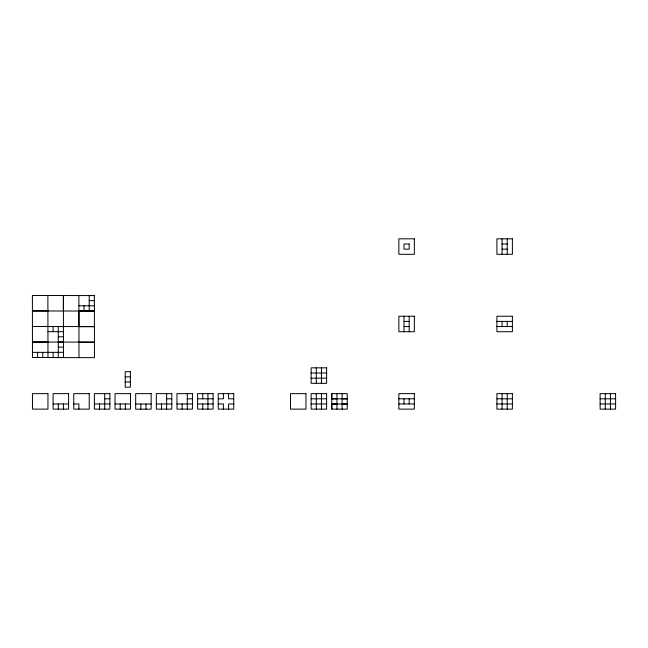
<?xml version="1.0" encoding="UTF-8"?>
<svg xmlns="http://www.w3.org/2000/svg" width="648" height="648" viewBox="0 0 648 648"><rect width="100%" height="100%" fill="white"/><g stroke="black" fill="none" stroke-linecap="round" stroke-linejoin="round"><path stroke-width="0.97" d="M502.07 243.988L507.23 243.988M502.07 249.148L507.23 249.148M94.389 295.593L32.4 295.464L32.465 357.518L63.455 357.477M89.213 300.623L94.373 300.623M78.886 305.783L94.373 305.783M47.879 310.943L32.4 310.943L94.389 311.072M78.886 310.943L94.373 310.943M94.414 311.121L78.935 311.121L78.975 357.656M404.02 321.4L409.18 321.4M496.911 321.4L512.39 321.4M32.424 326.471L47.903 326.471M58.271 326.471L63.431 326.471M32.449 326.511L94.414 326.6M404.02 326.56L409.18 326.56M496.911 326.56L512.39 326.56M78.959 326.649L94.438 326.649M47.952 331.671L63.431 331.671M58.271 336.79L63.431 336.79M32.449 341.998L47.928 341.998M63.455 341.998L58.271 341.95L58.271 326.511M32.465 342.039L94.438 342.128L94.462 357.656L47.968 357.566L47.879 295.464M78.975 342.176L94.462 342.176L94.373 295.464L89.213 295.464L89.213 310.943M58.296 347.158L63.455 347.158M32.465 352.358L63.455 352.318M311.129 373.005L326.616 373.005M125.21 376.844L130.369 376.844M311.129 378.165L326.616 378.165M125.21 382.004L130.369 382.004M331.776 393.644L347.255 393.644L347.279 409.171L331.776 409.123L331.776 393.644L331.8 398.852L336.96 398.852M104.717 398.804L109.877 398.804M166.641 398.804L171.801 398.804M187.28 398.804L192.44 398.804M197.6 398.804L213.087 398.804M218.222 398.804L223.406 398.804L223.406 393.644M233.726 398.804L228.541 398.804L228.566 393.644M311.129 398.804L326.616 398.804M331.776 398.804L347.255 398.804L342.12 398.852M398.86 398.804L414.339 398.804M496.911 398.804L512.39 398.804M600.121 398.804L615.6 398.804M53.112 403.963L68.591 403.963M73.751 403.963L78.91 403.963L78.91 409.123M94.389 403.963L109.877 403.963M115.036 403.963L130.515 403.963M156.322 403.963L171.801 403.963M176.961 403.963L192.44 403.963M197.6 403.963L213.087 403.963M218.222 403.963L223.406 403.963L223.382 409.123M233.75 403.963L228.566 403.963L228.59 409.123M311.129 403.963L326.616 403.963M331.8 409.171L331.8 404.012L347.255 403.963L342.12 404.012M398.86 403.963L414.339 403.963M496.911 403.963L512.39 403.963M600.121 403.963L615.6 403.963M135.675 404.012L151.154 404.012M331.8 404.012L336.96 404.012M610.44 393.644L610.44 409.123M605.281 393.644L605.281 409.123M507.23 238.829L507.23 254.308M507.23 321.4L507.23 326.56M507.23 393.644L507.23 409.123M502.07 238.829L502.07 254.308M502.07 321.4L502.07 326.56M502.07 393.644L502.07 409.123M409.18 316.24L409.18 331.719M409.18 398.804L409.18 403.963M404.02 316.24L404.02 331.719M404.02 398.804L404.02 403.963M342.095 393.644L342.12 409.171M336.936 393.644L336.96 409.171M321.457 367.845L321.457 383.324M321.457 393.644L321.457 409.123M316.297 367.845L316.297 383.324M316.297 393.644L316.297 409.123M207.927 393.644L207.927 409.123M202.759 393.644L202.759 398.804M202.759 403.963L202.759 409.123M187.28 393.644L187.28 409.123M182.12 403.963L182.12 409.123M166.641 393.644L166.641 409.123M161.482 403.963L161.482 409.123M145.994 404.012L145.994 409.171M140.835 404.012L140.835 409.171M125.356 403.963L125.356 409.123M120.196 403.963L120.196 409.123M104.717 393.644L104.717 409.123M99.557 403.963L99.557 409.123M84.046 305.783L84.046 310.943M78.886 295.553L78.91 326.56M63.472 357.607L63.407 295.553L63.383 310.983M63.431 403.963L63.431 409.123M58.296 341.998L58.296 357.477M58.271 403.963L58.271 409.123M53.112 326.511L53.112 331.671M53.128 352.318L53.128 357.477M42.784 352.358L42.784 357.518M37.625 352.358L37.625 357.518M414.339 238.829L398.86 238.829L398.86 254.308L414.339 254.308L414.339 238.829M512.39 238.829L496.911 238.829L496.911 254.308L512.39 254.308L512.39 238.829M409.18 243.988L404.02 243.988L404.02 249.148L409.18 249.148L409.18 243.988M414.339 316.24L398.86 316.24L398.86 331.719L414.339 331.719L414.339 316.24M512.39 316.24L496.911 316.24L496.911 331.719L512.39 331.719L512.39 316.24M326.616 367.845L311.129 367.845L311.129 383.324L326.616 383.324L326.616 367.845M130.369 371.685L125.21 371.685L125.21 387.172L130.369 387.172L130.369 371.685M47.952 393.644L32.465 393.644L32.465 409.123L47.952 409.123L47.952 393.644M68.591 393.644L53.112 393.644L53.112 409.123L68.591 409.123L68.591 393.644M89.23 393.644L73.751 393.644L73.751 409.123L89.23 409.123L89.23 393.644M109.877 393.644L94.389 393.644L94.389 409.123L109.877 409.123L109.877 393.644M130.515 393.644L115.036 393.644L115.036 409.123L130.515 409.123L130.515 393.644M151.154 393.644L135.675 393.644L135.675 409.171L151.154 409.171L151.154 393.644M171.801 393.644L156.322 393.644L156.322 409.123L171.801 409.123L171.801 393.644M192.44 393.644L176.961 393.644L176.961 409.123L192.44 409.123L192.44 393.644M213.087 393.644L197.6 393.644L197.6 409.123L213.087 409.123L213.087 393.644M233.726 393.644L218.222 393.644L218.222 409.123L233.75 409.123L233.726 393.644M305.969 393.644L290.49 393.644L290.49 409.123L305.969 409.123L305.969 393.644M326.616 393.644L311.129 393.644L311.129 409.123L326.616 409.123L326.616 393.644M414.339 393.644L398.86 393.644L398.86 409.123L414.339 409.123L414.339 393.644M512.39 393.644L496.911 393.644L496.911 409.123L512.39 409.123L512.39 393.644M615.6 393.644L600.121 393.644L600.121 409.123L615.6 409.123L615.6 393.644"/></g></svg>
